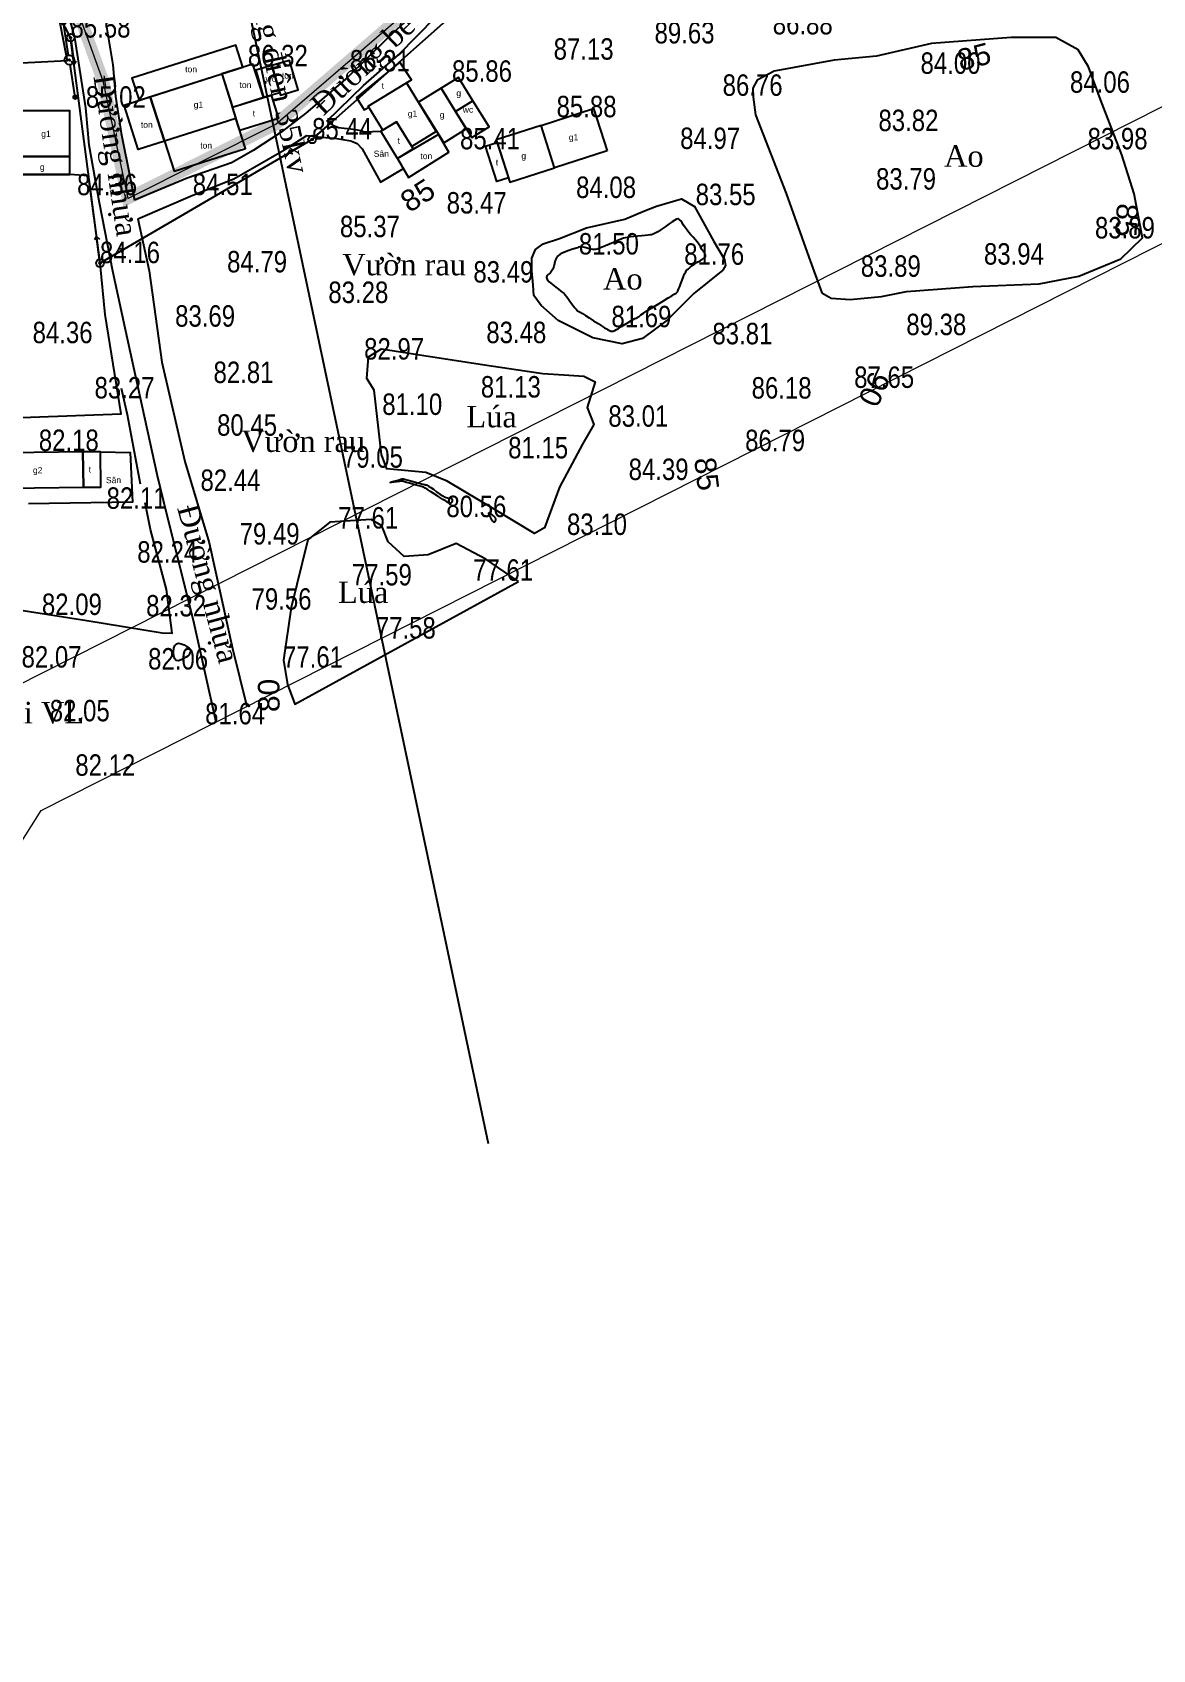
# Model space of a CAD drawing. Header units: metres. Extents: x 429565 to 431255, y 2472510 to 2473324.
# Drawn here: x 430066.9 to 430249.8, y 2472569.2 to 2472833.3 of the extents above; entities that cross this region are included whole.
import ezdxf
from ezdxf.enums import TextEntityAlignment as Align

# ---------------------------------------------------------------- set-up
doc = ezdxf.new("R2010")
doc.units = ezdxf.units.M
doc.layers.get('0').update_dxf_attribs({"color": 50})
for name, color, linetype in [('cdct', 7, 'Continuous'), ('cdht', 7, 'Continuous'), ('Docao', 7, 'Continuous'), ('duong', 9, 'Continuous'), ('duongdien', 233, 'Continuous'), ('Ghichu', 7, 'Continuous'), ('hanh nha', 6, 'Continuous'), ('MHBS_DongMuc', 3, 'Continuous'), ('nha', 6, 'Continuous'), ('RG', 3, 'Continuous'), ('San', 2, 'Continuous'), ('thuyhe', 4, 'Continuous'), ('tuong', 1, 'Continuous')]:
    doc.layers.add(name, color=color, linetype=linetype)
doc.layers.add('PLine_5', color=2, linetype='Continuous', lineweight=0)
doc.layers.add('PLine_74', color=74, linetype='Continuous', lineweight=0)
doc.styles.add('ghichu', font='times.ttf', dxfattribs={"height": 1.5})
doc.styles.get("Standard").update_dxf_attribs({"font": 'arial.ttf'})
doc.linetypes.add('DUONG_MEP_NUOC', pattern='A,0.2,[130,ltypeshp.shx,S=0.15,R=0,X=0,Y=0.15],0.05,[130,ltypeshp.shx,S=0.15,R=0,X=0,Y=0.15],1', length=1.25)
doc.linetypes.add('DUONG_MEP_NUOC1', pattern='A,0.2,[130,ltypeshp.shx,S=0.15,R=0,X=0,Y=-0.15],0.05,[130,ltypeshp.shx,S=0.15,R=0,X=0,Y=-0.15],1', length=1.25)
doc.linetypes.add('HDPE710', pattern='A,1,-0.3,["HDPE 710",Standard,S=0.1,R=0,X=-0.1,Y=-0.05],-0.8', length=2.1)
doc.linetypes.add('R_GIOI_TV', pattern='A,0,[133,ltypeshp.shx,S=0.04,R=0,X=-0.03,Y=0],-0.5', length=0.5)

# ---------------------------------------------------------------- blocks, each defined once
blk = doc.blocks.new('ttin')
for points in [[(-1.9, 0, 1), (-2.1, 0, 1)], [(-0.045, 0, 1), (0.045, 0, 1)], [(1.9, 0, 1), (2.1, 0, 1)]]:
    blk.add_hatch(color=256).paths.add_polyline_path(points)
for points in [[(-2, 0), (-0.25, 0)], [(0.25, 0), (2, 0)]]:
    blk.add_lwpolyline(points)
for centre, radius in [((-2, 0), 0.1), ((0, 0), 0.25), ((0, 0), 0.0452), ((2, 0), 0.1)]:
    blk.add_circle(centre, radius)
blk = doc.blocks.new('hathe_dynamic')
at = {"layer": 'cdht'}
blk.add_hatch(color=256, dxfattribs=at).paths.add_polyline_path([(0.05, 0, 1), (-0.05, 0, 1)])
for p, q in [((0.25, 0), (1.75, 0)), ((1.75, 0), (1.56, 0.16)), ((1.75, 0), (1.56, -0.16))]:
    blk.add_line(p, q, dxfattribs=at)
for radius in [0.25, 0.05]:
    blk.add_circle((0, 0), radius, dxfattribs=at)
blk = doc.blocks.new('A$Ce915ad33')
at = {"layer": 'duong', "color": 8}
for points in [[(430096.9, 2472720.66), (430093.32, 2472736.75), (430088.3, 2472756.82), (430087.35, 2472760.89), (430082.04, 2472784.97), (430080.06, 2472794.29), (430077.84, 2472805.47), (430076.19, 2472814.89), (430075.64, 2472820.98), (430073.86, 2472832.43), (430072.55, 2472837.31)], [(430079.02, 2472834.16), (430080.03, 2472827.96), (430080.46, 2472822.83), (430081.38, 2472816.84), (430082.94, 2472809.27), (430083.56, 2472805.88)], [(430166.19, 2472860.85), (430165.01, 2472860.22), (430157.82, 2472856.23), (430150.47, 2472852.31), (430141.71, 2472847.15), (430133.89, 2472840.71), (430124.95, 2472832.39), (430118.37, 2472825.93), (430111.52, 2472820.09), (430107.52, 2472816.98), (430102.96, 2472814.01), (430099.42, 2472811.98), (430092.2, 2472809.5), (430083.56, 2472805.88)], [(430084.12, 2472802.86), (430085.97, 2472794.36), (430088.02, 2472779.42), (430091.82, 2472763.23), (430095.76, 2472749.94), (430099.57, 2472732.68), (430101.93, 2472723.21)]]:
    blk.add_lwpolyline(points, dxfattribs=at)
at = {"layer": 'duong', "color": 8, "elevation": 84.23}
for points in [[(430114.97, 2472818.76), (430120.98, 2472824.63), (430126.66, 2472829.59), (430132.76, 2472835.8), (430135.81, 2472838.48), (430138.9, 2472840.91), (430142.46, 2472843.52), (430146.54, 2472845.88), (430150.98, 2472848.6), (430156.61, 2472851.86), (430164.62, 2472855.92), (430170.44, 2472858.99), (430175.08, 2472861.74), (430178.5, 2472863.36), (430180.35, 2472864.06), (430185.19, 2472865.75), (430187.16, 2472866.39)], [(430114.97, 2472818.76), (430115.94, 2472818.13), (430116.87, 2472817.76), (430117.79, 2472817.63), (430118.87, 2472817.53), (430120.55, 2472817.26), (430121.09, 2472817.03)], [(430121.09, 2472817.03), (430123.79, 2472817.14)], [(430084.12, 2472802.86), (430093.09, 2472806.71), (430099.78, 2472809.39), (430103.24, 2472811.31), (430107.93, 2472814.06), (430111.68, 2472816.46)], [(430111.68, 2472816.46), (430114, 2472816.15), (430116.28, 2472816.03), (430118.89, 2472815.58), (430119.92, 2472815.14), (430120.73, 2472814.29)], [(430120.73, 2472814.29), (430123.72, 2472808.83), (430127.48, 2472811.03)]]:
    blk.add_lwpolyline(points, dxfattribs=at)
at = {"layer": 'duongdien', "color": 8}
for points in [[(430260.73, 2472887.86), (430225.03, 2472875.26), (430190.84, 2472867.37), (430166.42, 2472854.58), (430143.13, 2472842.98), (430112.57, 2472815.79), (430077.95, 2472795.6), (430073.14, 2472832.43), (430054.73, 2472868.05), (430034.11, 2472899.55), (430027.76, 2472936.82), (430027.78, 2472961.36), (430006.26, 2472994.53), (429984.8, 2473015.92), (429956.1, 2473031.54), (429937.13, 2473069.32), (429928.67, 2473090.76), (429917.46, 2473126.54), (429915.86, 2473141.2), (429921.86, 2473178.19)], [(430018.47, 2473124.2), (430048.01, 2473026.94), (430092.82, 2472881.6), (430141.29, 2472651.85)]]:
    blk.add_lwpolyline(points, dxfattribs=at)
at = {"layer": 'MHBS_DongMuc', "color": 8, "elevation": 82}
for points in [[(430157.1, 2472798.15), (430156.78, 2472798.22), (430156.5, 2472798.25), (430156.26, 2472798.24), (430156.05, 2472798.19), (430155.87, 2472798.12), (430155.68, 2472798.06), (430155.49, 2472797.99), (430155.3, 2472797.93), (430155.11, 2472797.88), (430154.89, 2472797.81), (430154.62, 2472797.72), (430154.3, 2472797.6), (430153.92, 2472797.46), (430153.49, 2472797.29), (430153.07, 2472797.08), (430152.73, 2472796.79), (430152.46, 2472796.45), (430152.26, 2472796.03), (430152.14, 2472795.55), (430152.03, 2472795.06), (430151.87, 2472794.64), (430151.66, 2472794.28), (430151.41, 2472793.99), (430151.1, 2472793.76), (430150.87, 2472793.53), (430150.82, 2472793.25), (430150.95, 2472792.92), (430151.28, 2472792.54), (430151.78, 2472792.1), (430152.33, 2472791.67), (430152.79, 2472791.33), (430153.15, 2472791.05), (430153.4, 2472790.86), (430153.56, 2472790.75), (430153.7, 2472790.63), (430153.89, 2472790.42), (430154.13, 2472790.12), (430154.41, 2472789.73), (430154.75, 2472789.24), (430155.1, 2472788.76), (430155.4, 2472788.37), (430155.67, 2472788.06), (430155.9, 2472787.84), (430156.1, 2472787.71), (430156.33, 2472787.58), (430156.69, 2472787.36), (430157.17, 2472787.06), (430157.78, 2472786.67), (430158.51, 2472786.2), (430159.23, 2472785.72), (430159.82, 2472785.34), (430160.27, 2472785.05), (430160.59, 2472784.85), (430160.77, 2472784.75), (430160.89, 2472784.69), (430161, 2472784.64), (430161.1, 2472784.59), (430161.2, 2472784.55), (430161.3, 2472784.52), (430161.4, 2472784.49), (430161.5, 2472784.48), (430161.6, 2472784.49), (430161.71, 2472784.5), (430161.82, 2472784.53), (430161.98, 2472784.61), (430162.24, 2472784.75), (430162.59, 2472784.95), (430163.04, 2472785.23), (430163.59, 2472785.58), (430164.14, 2472785.92), (430164.6, 2472786.2), (430164.96, 2472786.41), (430165.24, 2472786.55), (430165.43, 2472786.62), (430165.56, 2472786.67), (430165.69, 2472786.73), (430165.82, 2472786.81), (430165.93, 2472786.89), (430166.04, 2472786.99), (430166.24, 2472787.16), (430166.63, 2472787.43), (430167.22, 2472787.8), (430168, 2472788.28), (430168.96, 2472788.87), (430169.93, 2472789.45), (430170.7, 2472789.92), (430171.29, 2472790.28), (430171.67, 2472790.51), (430171.87, 2472790.63), (430171.96, 2472790.7), (430172.05, 2472790.77), (430172.13, 2472790.85), (430172.2, 2472790.94), (430172.26, 2472791.03), (430172.33, 2472791.18), (430172.44, 2472791.44), (430172.59, 2472791.8), (430172.76, 2472792.27), (430172.97, 2472792.84), (430173.18, 2472793.41), (430173.37, 2472793.87), (430173.54, 2472794.2), (430173.68, 2472794.43), (430173.79, 2472794.54), (430173.9, 2472794.6), (430174, 2472794.68), (430174.12, 2472794.77), (430174.23, 2472794.88), (430174.35, 2472795), (430174.51, 2472795.15), (430174.74, 2472795.32), (430175.05, 2472795.51), (430175.43, 2472795.74), (430175.89, 2472795.99), (430176.31, 2472796.24), (430176.61, 2472796.49), (430176.76, 2472796.73), (430176.79, 2472796.96), (430176.67, 2472797.17), (430176.5, 2472797.39), (430176.34, 2472797.61), (430176.19, 2472797.84), (430176.05, 2472798.07), (430175.93, 2472798.31), (430175.78, 2472798.56), (430175.59, 2472798.84), (430175.36, 2472799.15), (430175.07, 2472799.48), (430174.74, 2472799.83), (430174.39, 2472800.21), (430174.07, 2472800.59), (430173.76, 2472800.99), (430173.47, 2472801.4), (430173.2, 2472801.82), (430172.96, 2472802.2), (430172.74, 2472802.49), (430172.54, 2472802.69), (430172.38, 2472802.81), (430172.24, 2472802.84), (430172.06, 2472802.78), (430171.76, 2472802.62), (430171.35, 2472802.36), (430170.82, 2472802.01), (430170.18, 2472801.55), (430169.53, 2472801.1), (430168.99, 2472800.74), (430168.55, 2472800.48), (430168.21, 2472800.31), (430167.97, 2472800.23), (430167.74, 2472800.2), (430167.39, 2472800.16), (430166.94, 2472800.12), (430166.39, 2472800.07), (430165.73, 2472800.01), (430165.06, 2472799.95), (430164.49, 2472799.88), (430164.03, 2472799.81), (430163.66, 2472799.74), (430163.39, 2472799.66), (430163.12, 2472799.56), (430162.75, 2472799.42), (430162.29, 2472799.23), (430161.74, 2472798.99), (430161.09, 2472798.71), (430160.44, 2472798.43), (430159.9, 2472798.2), (430159.45, 2472798.03), (430159.11, 2472797.9), (430158.87, 2472797.83), (430158.66, 2472797.81), (430158.41, 2472797.82), (430158.13, 2472797.86), (430157.81, 2472797.93), (430157.45, 2472798.04), (430157.1, 2472798.15)], [(430127.45, 2472760.37), (430127.67, 2472760.32), (430128.02, 2472760.24), (430128.47, 2472760.12), (430129.05, 2472759.96), (430129.62, 2472759.81), (430130.07, 2472759.68), (430130.41, 2472759.59), (430130.64, 2472759.53), (430130.75, 2472759.5), (430130.81, 2472759.48), (430130.88, 2472759.47), (430130.97, 2472759.45), (430131.06, 2472759.43), (430131.18, 2472759.42), (430131.34, 2472759.36), (430131.59, 2472759.21), (430131.93, 2472758.99), (430132.36, 2472758.68), (430132.88, 2472758.28), (430133.41, 2472757.89), (430133.88, 2472757.59), (430134.29, 2472757.39), (430134.65, 2472757.27), (430134.94, 2472757.24), (430135.17, 2472757.23), (430135.33, 2472757.18), (430135.42, 2472757.08), (430135.45, 2472756.93), (430135.41, 2472756.73), (430135.33, 2472756.54), (430135.22, 2472756.43), (430135.08, 2472756.38), (430134.93, 2472756.4), (430134.74, 2472756.5), (430134.57, 2472756.61), (430134.42, 2472756.7), (430134.32, 2472756.77), (430134.25, 2472756.82), (430134.21, 2472756.84), (430134.13, 2472756.89), (430133.91, 2472757.02), (430133.57, 2472757.24), (430133.1, 2472757.55), (430132.49, 2472757.94), (430131.89, 2472758.34), (430131.4, 2472758.64), (430131.04, 2472758.86), (430130.8, 2472759), (430130.69, 2472759.05), (430130.57, 2472759.07), (430130.35, 2472759.13), (430130.01, 2472759.23), (430129.56, 2472759.35), (430129, 2472759.52), (430128.44, 2472759.68), (430128, 2472759.81), (430127.67, 2472759.91), (430127.46, 2472759.98), (430127.36, 2472760.01), (430127.28, 2472760.02), (430127.09, 2472760.01), (430126.81, 2472759.97), (430126.43, 2472759.91), (430125.95, 2472759.84), (430125.53, 2472759.77), (430125.31, 2472759.76), (430125.3, 2472759.79), (430125.5, 2472759.87), (430125.91, 2472760), (430126.38, 2472760.13), (430126.75, 2472760.24), (430127.04, 2472760.32), (430127.23, 2472760.37), (430127.33, 2472760.39), (430127.45, 2472760.37)], [(430141.52, 2472754.81), (430141.41, 2472754.82), (430141.37, 2472754.76), (430141.4, 2472754.61), (430141.5, 2472754.37), (430141.63, 2472754.12), (430141.76, 2472753.89), (430141.88, 2472753.7), (430142.01, 2472753.55), (430142.13, 2472753.43), (430142.24, 2472753.35), (430142.34, 2472753.32), (430142.41, 2472753.34), (430142.47, 2472753.41), (430142.51, 2472753.52), (430142.54, 2472753.64), (430142.55, 2472753.75), (430142.54, 2472753.85), (430142.53, 2472753.92), (430142.5, 2472753.98), (430142.46, 2472754.03), (430142.42, 2472754.08), (430142.39, 2472754.13), (430142.35, 2472754.18), (430142.3, 2472754.23), (430142.25, 2472754.28), (430142.16, 2472754.36), (430142.03, 2472754.45), (430141.88, 2472754.57), (430141.69, 2472754.7), (430141.52, 2472754.81)], [(430092.67, 2472732.48), (430092.71, 2472732.37), (430092.72, 2472732.27), (430092.72, 2472732.19), (430092.7, 2472732.12), (430092.67, 2472732.06), (430092.63, 2472731.99), (430092.6, 2472731.9), (430092.56, 2472731.81), (430092.52, 2472731.7), (430092.44, 2472731.58), (430092.26, 2472731.43), (430091.99, 2472731.25), (430091.63, 2472731.04), (430091.18, 2472730.81), (430090.74, 2472730.66), (430090.39, 2472730.71), (430090.14, 2472730.97), (430090, 2472731.42), (430089.96, 2472732.07), (430090.01, 2472732.73), (430090.16, 2472733.19), (430090.41, 2472733.47), (430090.76, 2472733.56), (430091.21, 2472733.45), (430091.66, 2472733.26), (430092.03, 2472733.08), (430092.31, 2472732.91), (430092.5, 2472732.75), (430092.61, 2472732.61), (430092.67, 2472732.48)]]:
    blk.add_lwpolyline(points, dxfattribs=at)
at = {"layer": 'nha', "color": 8}
for points in [[(430084.32, 2472822.19), (430101.26, 2472827.58), (430100.11, 2472831.21), (430083.16, 2472825.82)], [(430097.82, 2472826.49), (430099.55, 2472821.06), (430104.64, 2472822.68), (430102.91, 2472828.11)], [(430104.64, 2472822.68), (430107.3, 2472823.45), (430106.02, 2472827.87), (430103.36, 2472827.1)], [(430106.02, 2472827.87), (430107.42, 2472823.04), (430110.29, 2472823.88), (430108.88, 2472828.71)], [(430086.16, 2472822.77), (430097.82, 2472826.49), (430100.14, 2472819.22), (430088.48, 2472815.5)], [(430123.95, 2472822.59), (430127.96, 2472825.06), (430132.84, 2472817.12), (430128.83, 2472814.65), (430126.35, 2472818.69), (430124.13, 2472817.33), (430121.74, 2472821.23)], [(430133.62, 2472824.15), (430135.97, 2472820.36), (430138.81, 2472822.12), (430136.46, 2472825.91)], [(430086.16, 2472822.77), (430088.48, 2472815.5), (430084.19, 2472814.14), (430081.87, 2472821.41)], [(430099.55, 2472821.06), (430105.87, 2472823.04), (430107.06, 2472819.23), (430100.75, 2472817.24)], [(430129.93, 2472821.86), (430134.04, 2472815.23), (430137.73, 2472817.52), (430133.62, 2472824.15)], [(430064.69, 2472820.49), (430064.69, 2472813.03), (430073, 2472813.03), (430073, 2472820.49)], [(430138.81, 2472822.12), (430135.97, 2472820.36), (430138.61, 2472816.1), (430141.45, 2472817.87)], [(430160.74, 2472813.95), (430152.15, 2472811.19), (430149.93, 2472818.09), (430158.52, 2472820.85)], [(430100.14, 2472819.22), (430088.48, 2472815.5), (430090.03, 2472810.62), (430101.69, 2472814.33)], [(430126.35, 2472818.69), (430129.05, 2472814.27), (430126.5, 2472812.71), (430123.79, 2472817.14)], [(430152.15, 2472811.19), (430149.93, 2472818.09), (430142.62, 2472815.74), (430144.83, 2472808.84)], [(430133.18, 2472816.61), (430126.5, 2472812.71), (430128.32, 2472809.59), (430134.87, 2472813.72)], [(430142.76, 2472815.3), (430144.61, 2472809.54), (430142.69, 2472808.92), (430140.84, 2472814.69)], [(430073, 2472813.03), (430064.69, 2472813.03), (430064.69, 2472810.08), (430073, 2472810.08)], [(430059.15, 2472764.56), (430059.23, 2472758.8), (430075.23, 2472759.01), (430075.16, 2472764.77)], [(430075.16, 2472764.77), (430075.23, 2472759.01), (430078.09, 2472759.05), (430078.01, 2472764.81)]]:
    blk.add_lwpolyline(points, close=True, dxfattribs=at)
blk.add_lwpolyline([(430127.96, 2472825.06), (430128.81, 2472825.54), (430126.88, 2472828.41), (430119.82, 2472822.64), (430121.08, 2472820.64), (430121.84, 2472821.06)], dxfattribs=at)
at = {"layer": 'PLine_5', "color": 8, "flags": 128}
blk.add_lwpolyline([(429754.27, 2473022.57), (429941.54, 2473067.17), (429958.23, 2473037.84), (429978.95, 2473022.51), (429999.72, 2473007.75), (430024.9, 2472977.52), (430034.18, 2472949.16), (430036.48, 2472913.39), (430043.03, 2472893.46), (430064.68, 2472863.45), (430078.43, 2472825.38), (430082.49, 2472806.16), (430106.62, 2472818.28), (430137.55, 2472844.98), (430177.62, 2472868.19), (430229.07, 2472883.78), (430231, 2472883.79), (430268.55, 2472897.01)], dxfattribs=at)
at = {"layer": 'PLine_74', "color": 8, "flags": 128}
for points in [[(430755.16, 2472869.51), (430572.78, 2472900.71), (430404.39, 2472985.78), (430266.67, 2472993.77), (430127.6, 2472940.94), (430111.2, 2472980.26), (430078.3, 2473053.71), (429969.3, 2473162.16), (429793.99, 2473147.91), (429784.41, 2473322.08), (429565.63, 2473315.24), (429616.9, 2472965.41), (429670.7, 2472871.67), (429837.73, 2472692.12), (429864, 2472597.41), (430001.8, 2472600.69), (430068.37, 2472706.22), (430291.61, 2472819.2), (430384.04, 2472791.81), (430513.54, 2472748.35), (430684.57, 2472710.27)], [(430745.85, 2472850.81), (430566.44, 2472881.51), (430399.08, 2472966.06), (430269.78, 2472973.55), (430116.59, 2472915.37), (430092.84, 2472972.32), (430061.56, 2473042.15), (429961.73, 2473141.48), (429775.15, 2473126.31), (429765.51, 2473301.48), (429588.67, 2473295.95), (429636.14, 2472972.07), (429636.14, 2472972.07), (429686.91, 2472883.62), (429855.7, 2472702.17), (429879.11, 2472617.77), (429990.6, 2472620.43), (430054.41, 2472721.57), (430289.67, 2472840.63), (430390.06, 2472810.88), (430518.91, 2472767.64), (430692.33, 2472729.03)], [(430745.85, 2472850.81), (430566.44, 2472881.51), (430399.08, 2472966.06), (430269.78, 2472973.55), (430116.59, 2472915.37), (430092.84, 2472972.32), (430061.56, 2473042.15), (429961.73, 2473141.48), (429775.15, 2473126.31), (429765.51, 2473301.48), (429588.67, 2473295.95), (429636.14, 2472972.07), (429636.14, 2472972.07), (429686.91, 2472883.62), (429855.7, 2472702.17), (429879.11, 2472617.77), (429990.6, 2472620.43), (430054.41, 2472721.57), (430289.67, 2472840.63), (430390.06, 2472810.88), (430518.91, 2472767.64), (430692.33, 2472729.03)]]:
    blk.add_lwpolyline(points, dxfattribs=at)
at = {"layer": 'RG', "color": 8, "linetype": 'R_GIOI_TV', "ltscale": 3}
blk.add_lwpolyline([(430053.9, 2472820.5), (430016.94, 2472819.45), (430020.16, 2472791.92), (430028.76, 2472789.17), (430050.07, 2472787.58), (430052.46, 2472787.01), (430051.73, 2472769.9), (430081.43, 2472770.99), (430078.77, 2472787.23), (430077.95, 2472795.6), (430076.08, 2472809.87), (430073, 2472810.08), (430064.69, 2472810.08), (430059.97, 2472810.08), (430059.93, 2472807.58), (430053.86, 2472807.59)], close=True, dxfattribs=at)
at = {"layer": 'San', "color": 8}
blk.add_lwpolyline([(430078.01, 2472764.81), (430082.87, 2472764.66), (430083.25, 2472756.55), (430066.27, 2472756.32)], dxfattribs=at)
at = {"layer": 'thuyhe', "color": 8, "linetype": 'DUONG_MEP_NUOC', "ltscale": 3}
blk.add_lwpolyline([(430195.76, 2472790.76), (430197.27, 2472789.89), (430200.39, 2472789.68), (430205.51, 2472790.16), (430209.56, 2472790.97), (430220.39, 2472791.78), (430231.22, 2472792.21), (430237.72, 2472793.45), (430244.57, 2472796.3), (430248.07, 2472799.75), (430246.72, 2472806.91), (430244.73, 2472813.3), (430241.22, 2472822.34), (430239.28, 2472827.68), (430237.61, 2472830.42), (430233.94, 2472832.43), (430226.66, 2472832.43), (430213.67, 2472831.46), (430204.7, 2472829.41), (430197.8, 2472828.76), (430187.99, 2472826.93), (430185.19, 2472825.48), (430184.49, 2472824.19), (430184.54, 2472822.68), (430184.92, 2472819.82), (430189.93, 2472806.98), (430193.65, 2472796.56)], close=True, dxfattribs=at)
at = {"layer": 'thuyhe', "color": 8, "linetype": 'DUONG_MEP_NUOC1', "ltscale": 3}
for points in [[(430179.61, 2472794.45), (430174.87, 2472790.63), (430170.5, 2472786.27), (430166.51, 2472783.31), (430163.17, 2472782.44), (430158.37, 2472783.41), (430152.71, 2472786.21), (430149.96, 2472788.69), (430148.78, 2472790.31), (430148.67, 2472792.03), (430148.45, 2472794.35), (430148.45, 2472796.39), (430149.05, 2472797.85), (430150.29, 2472798.76), (430152.93, 2472799.62), (430157.35, 2472801.35), (430163.6, 2472802.8), (430166.84, 2472804.15), (430168.78, 2472804.9), (430172.88, 2472806.1), (430174.98, 2472804.86), (430178.16, 2472799.15), (430179.89, 2472796.19), (430180.05, 2472795.22)], [(430156.89, 2472777.12), (430158.74, 2472776.2), (430157.44, 2472772.04), (430158.53, 2472769.26), (430156.72, 2472766.03), (430152.93, 2472759.03), (430150.5, 2472752.39), (430148.85, 2472751.47), (430142.55, 2472755.25), (430134.62, 2472760.01), (430131.13, 2472761.44), (430124.74, 2472762.03), (430123.9, 2472764.38), (430122.68, 2472774.84), (430121.5, 2472776.76), (430121.79, 2472780.33), (430123.9, 2472781.59), (430129.79, 2472780.71), (430140.72, 2472778.99), (430150.24, 2472777.59), (430153.64, 2472777.38)]]:
    blk.add_lwpolyline(points, close=True, dxfattribs=at)
at = {"layer": 'thuyhe', "color": 8, "ltscale": 3}
blk.add_lwpolyline([(430146.26, 2472743.63), (430140.91, 2472747.28), (430136.08, 2472749.82), (430131.49, 2472747.96), (430127.59, 2472747.7), (430124.96, 2472750.07), (430123.94, 2472752.7), (430122.23, 2472753.73), (430115.44, 2472753.3), (430111.88, 2472750.42), (430109.16, 2472739.4), (430107.89, 2472730.75), (430108.57, 2472726.82), (430109.76, 2472723.6)], close=True, dxfattribs=at)
at = {"layer": 'tuong', "color": 8}
for points in [[(430067.56, 2472842.82), (430071, 2472836.1), (430071.44, 2472834.59), (430072.61, 2472828.65), (430049.25, 2472827.42), (430033.49, 2472826.53)], [(430084.56, 2472759.49), (430082.42, 2472770.81), (430081.48, 2472775.13)], [(430044.71, 2472763.28), (430045, 2472759.45), (430044.57, 2472742.14), (430075.8, 2472737.27), (430088.12, 2472735.24), (430089.72, 2472735.18), (430088.81, 2472742.31), (430086.19, 2472752.1), (430085.33, 2472756.48)]]:
    blk.add_lwpolyline(points, dxfattribs=at)
at = {"color": 8, "xscale": 3.077165354382652, "yscale": 3.077165354382652, "zscale": 3.077165354382652, "rotation": 98.93823523408493}
blk.add_blockref('ttin', (430072.95, 2472828.77, 85.69), dxfattribs=at)
at = {"layer": 'cdct', "color": 8, "xscale": 2.5, "yscale": 2.5, "zscale": 2.5}
for p, rotation in [((430073.14, 2472832.43), 117.3204213537156), ((430073.14, 2472832.43), 277.449966625463), ((430112.57, 2472815.79), 41.65226773466762), ((430112.57, 2472815.79), 210.2526291162513), ((430077.95, 2472795.6), 97.44996662546308), ((430077.95, 2472795.6), 30.25262911625141)]:
    blk.add_blockref('hathe_dynamic', p, dxfattribs=dict(at, rotation=rotation))
at = {"layer": 'Docao', "color": 8, "width": 0.8}
for s, p in [('85.58', (430073.14, 2472832.43)), ('86.88', (430187.75, 2472832.95)), ('89.63', (430168.46, 2472831.47)), ('86.32', (430102.08, 2472827.74)), ('86.31', (430118.73, 2472826.9)), ('87.13', (430151.99, 2472828.82)), ('85.86', (430135.4, 2472825.21)), ('84.00', (430211.87, 2472826.51)), ('86.76', (430179.57, 2472822.92)), ('84.06', (430236.26, 2472823.42)), ('85.02', (430075.64, 2472820.98)), ('85.88', (430152.47, 2472819.42)), ('83.82', (430205, 2472817.16)), ('85.44', (430112.57, 2472815.79)), ('85.41', (430136.71, 2472814.19)), ('84.97', (430172.64, 2472814.24)), ('83.98', (430239.14, 2472814.18)), ('84.36', (430074.21, 2472806.69)), ('84.51', (430093.09, 2472806.71)), ('84.08', (430155.65, 2472806.24)), ('83.79', (430204.61, 2472807.61)), ('83.47', (430134.53, 2472803.7)), ('83.55', (430175.17, 2472805.07)), ('85.37', (430117.11, 2472799.84)), ('83.89', (430240.34, 2472799.63)), ('84.16', (430077.95, 2472795.6)), ('81.50', (430156.11, 2472797.01)), ('81.76', (430173.3, 2472795.33)), ('83.94', (430222.22, 2472795.36)), ('84.79', (430098.69, 2472794.09)), ('83.49', (430138.89, 2472792.43)), ('83.89', (430202.12, 2472793.37)), ('83.28', (430115.22, 2472789.09)), ('83.69', (430090.21, 2472785.23)), ('81.69', (430161.42, 2472785.14)), ('84.36', (430066.95, 2472782.53)), ('83.48', (430141, 2472782.54)), ('83.81', (430177.9, 2472782.35)), ('89.38', (430209.55, 2472783.84)), ('82.97', (430121.06, 2472779.86)), ('82.81', (430096.48, 2472776.03)), ('87.65', (430201.04, 2472775.23)), ('83.27', (430077.06, 2472773.51)), ('81.13', (430140.11, 2472773.66)), ('86.18', (430184.3, 2472773.49)), ('81.10', (430124.02, 2472770.82)), ('83.01', (430160.92, 2472768.89)), ('80.45', (430097.06, 2472767.42)), ('82.18', (430067.96, 2472764.93)), ('81.15', (430144.57, 2472763.72)), ('86.79', (430183.24, 2472764.9)), ('79.05', (430117.6, 2472762.2)), ('82.44', (430094.35, 2472758.41)), ('84.39', (430164.23, 2472760.19)), ('82.11', (430079.03, 2472755.49)), ('80.56', (430134.48, 2472754.13)), ('77.61', (430116.83, 2472752.27)), ('83.10', (430154.17, 2472751.22)), ('79.49', (430100.74, 2472749.66)), ('82.24', (430084.03, 2472746.7)), ('77.59', (430119.06, 2472742.98)), ('77.61', (430138.85, 2472743.74)), ('82.09', (430068.47, 2472738.15)), ('82.32', (430085.48, 2472737.91)), ('79.56', (430102.69, 2472739.02)), ('77.58', (430122.96, 2472734.3)), ('82.07', (430065.15, 2472729.57)), ('82.06', (430085.8, 2472729.25)), ('77.61', (430107.82, 2472729.54)), ('82.05', (430069.75, 2472720.79)), ('81.64', (430095.11, 2472720.3)), ('82.12', (430073.92, 2472711.9))]:
    blk.add_text(s, height=3.5, dxfattribs=at).set_placement(p)
at = {"layer": 'Ghichu', "color": 8, "style": 'ghichu'}
for s, rotation, p in [('Đường điện 35kv', 282.0371, (430100.99, 2472846.23)), ('Đường bê tông', 43.3912, (430114.38, 2472819.51)), ('Đường nhựa', 278.2877, (430076.86, 2472826.11)), ('Đường nhựa', 285.0216, (430090.51, 2472755.67))]:
    blk.add_text(s, height=3.5, rotation=rotation, dxfattribs=at).set_placement(p)
for s, p in [('Ao', (430215.71, 2472811.34)), ('Vườn rau', (430117.49, 2472793.61)), ('Ao', (430160.06, 2472791.29)), ('Lúa', (430137.75, 2472768.79)), ('Vườn rau', (430101.01, 2472764.77)), ('Lúa', (430116.79, 2472740.11)), ('Bãi VL', (430059.66, 2472720.46))]:
    blk.add_text(s, height=3.5, dxfattribs=at).set_placement(p)
at = {"layer": 'MHBS_DongMuc', "color": 8}
for s, rotation, p in [('85', 14.4627, (430220.6, 2472829.32, 85)), ('85', 32.7157, (430129.79, 2472806.68, 85)), ('85', 266.2936, (430245.52, 2472802.62, 85)), ('90', 245.9037, (430204.31, 2472775.02, 90)), ('85', 277.1266, (430176.98, 2472761.19, 85)), ('80', 90.5662, (430105.49, 2472725.01, 80))]:
    blk.add_text(s, height=3.5, rotation=rotation, dxfattribs=at).set_placement(p, align=Align.MIDDLE)
at = {"layer": 'nha', "color": 8}
for s, p in [('ton', (430091.85, 2472826.76)), ('ton', (430100.72, 2472824.19)), ('wc', (430104.98, 2472825.21)), ('ton', (430107.63, 2472825.74)), ('t', (430123.92, 2472824.1)), ('g', (430136.11, 2472822.87)), ('g1', (430093.24, 2472820.98)), ('t', (430102.88, 2472819.55)), ('g1', (430128.18, 2472819.52)), ('g', (430133.4, 2472819.33)), ('wc', (430137.16, 2472820.17)), ('g1', (430068.35, 2472816.22)), ('ton', (430084.62, 2472817.7)), ('ton', (430094.3, 2472814.31)), ('t', (430126.51, 2472815.1)), ('g1', (430154.46, 2472815.66)), ('Sân', (430122.62, 2472812.96)), ('ton', (430130.24, 2472812.58)), ('t', (430142.55, 2472811.55)), ('g', (430146.72, 2472812.63)), ('g', (430068.14, 2472810.79)), ('g2', (430067, 2472761.3)), ('t', (430076.11, 2472761.42)), ('Sân', (430078.91, 2472759.68))]:
    blk.add_text(s, height=1, dxfattribs=at).set_placement(p)

msp = doc.modelspace()

# ---------------------------------------------------------------- linework, layer by layer
at = {"layer": 'PLine_5', "color": 6, "linetype": 'HDPE710', "ltscale": 40, "const_width": 2, "flags": 128}
msp.add_lwpolyline([(429773.39, 2473027.13), (429941.54, 2473067.17), (429958.23, 2473037.84), (429978.95, 2473022.51), (429999.72, 2473007.75), (430024.9, 2472977.52), (430034.18, 2472949.16), (430036.48, 2472913.39), (430043.03, 2472893.46), (430064.68, 2472863.45), (430078.43, 2472825.38), (430082.49, 2472806.16), (430106.62, 2472818.28), (430137.55, 2472844.98), (430177.62, 2472868.19), (430229.07, 2472883.78), (430231, 2472883.79), (430268.55, 2472897.01), (430300.33, 2472925.93), (430327.16, 2472922.19), (430357.87, 2472908.14), (430394.62, 2472891.95), (430435.74, 2472879.65), (430474.83, 2472860.61), (430520.27, 2472825.23), (430547.36, 2472818.45), (430587.53, 2472809.45), (430620.86, 2472797.57), (430653.24, 2472787.35), (430674.4, 2472793.43), (430675.41, 2472793.4), (430703.95, 2472799.03), (430716.44, 2472791.87), (430738.08, 2472773.08), (430755.32, 2472751.2), (430792.79, 2472720.1), (430825.08, 2472702.66), (430852.19, 2472681.27), (430901.16, 2472659.39), (430903.64, 2472658.24), (430938.66, 2472643.27), (430969.91, 2472642.23), (430989.86, 2472635.2), (431004.82, 2472617.02), (431015.77, 2472590.7), (431026.85, 2472572.25), (431054.55, 2472575.08), (431101.86, 2472575.52), (431153.01, 2472570.22)], dxfattribs=at)

# ---------------------------------------------------------------- block references
at = {"layer": 'hanh nha'}
msp.add_blockref('A$Ce915ad33', (0, 0), dxfattribs=at)

doc.saveas('drawing.dxf')
